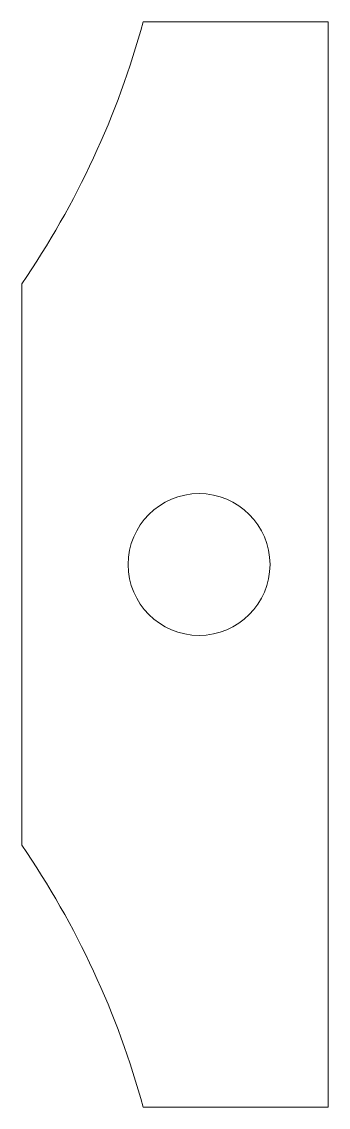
# Model space of a CAD drawing. Header units: millimetres. Extents: x 141 to 202, y -107 to 107.
import ezdxf

# ---------------------------------------------------------------- set-up
doc = ezdxf.new("R2010")
doc.units = ezdxf.units.MM

msp = doc.modelspace()

# ---------------------------------------------------------------- linework, layer by layer
at = {"color": 7, "linetype": 'Continuous', "lineweight": 15}
for p, q in [((201.5, 107.14), (164.97, 107.14)), ((201.5, -107.14), (201.5, 107.14)), ((141, 55.39), (141, -55.39)), ((164.97, -107.14), (201.5, -107.14))]:
    msp.add_line(p, q, dxfattribs=at)
msp.add_circle((176, 0), 14, dxfattribs=at)
for centre, start, end in [((0, 152.14), 325.544, 344.7425), ((0, -152.14), 15.2575, 34.456)]:
    msp.add_arc(centre, 171, start, end, dxfattribs=at)

doc.saveas('drawing.dxf')
